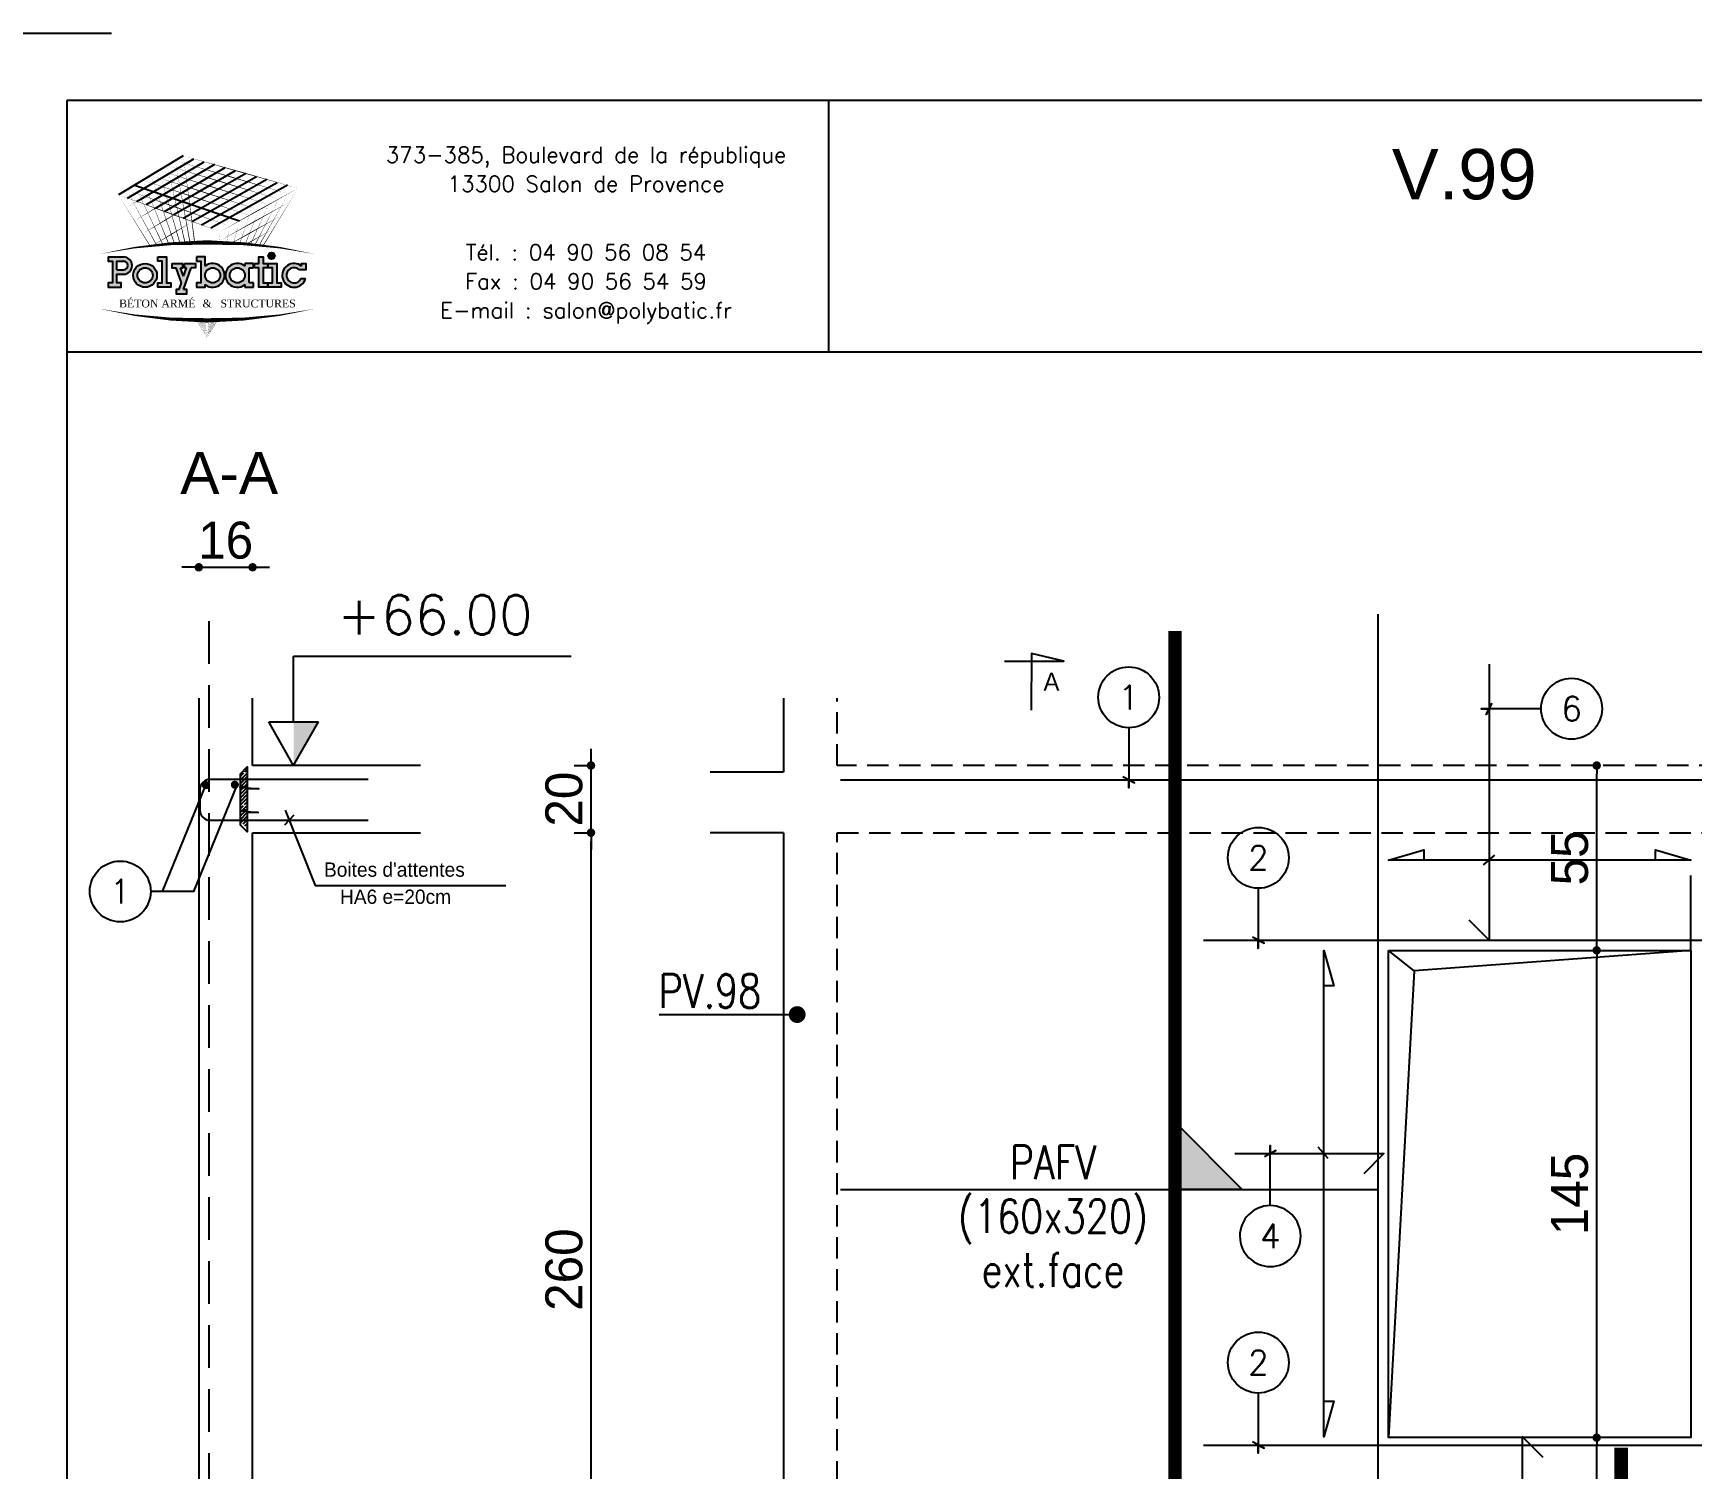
# Model space of a CAD drawing. Header units: metres. Extents: x -5618 to 118954, y -306 to 4637.
# Drawn here: x 12215.1 to 12708.7, y 1166.5 to 1593.7 of the extents above; entities that cross this region are included whole.
import ezdxf
from ezdxf.enums import TextEntityAlignment as Align

# ---------------------------------------------------------------- set-up
doc = ezdxf.new("R2010")
doc.units = ezdxf.units.M
doc.linetypes.add('CACHE', pattern=[9.524999999999999, 6.35, -3.175])
doc.linetypes.add('CACHEX2', pattern=[19.049999999999997, 12.7, -6.35])
for name, color, linetype in [('COTATION', 1, 'Continuous'), ('GO-CARTOUCHE', 7, 'Continuous'), ('GO-FER-HA', 140, 'Continuous'), ('GO-TEXTE', 9, 'Continuous'), ('K_ENT_M_Building_V.76', 7, 'Continuous'), ('STR_COTATION', 1, 'Continuous'), ('STR_STA', 30, 'Continuous'), ('STR_TS', 22, 'Continuous'), ('STR_TS_TXT', 7, 'Continuous'), ('STR_VOI-POT', 6, 'Continuous')]:
    doc.layers.add(name, color=color, linetype=linetype)
doc.layers.add('Kofragna_forma', color=7, linetype='Continuous', lineweight=70)
doc.styles.add('ARIAL', font='ARIAL.TTF')
doc.styles.add('GrDimensions', font='simplex.shx')
doc.styles.add('Lucida', font='LSANSI.TTF')
doc.styles.add('POLYBATIC', font='TIMES.TTF')
doc.styles.add('schéma', font='simplex.shx')
doc.styles.add('TEXTE', font='romans.shx')
doc.styles.add('TEXTE TS', font='romans.shx', dxfattribs={"width": 0.7, "oblique": 15})
doc.styles.add('TEXTEBA', font='ARIAL.TTF')
doc.dimstyles.new('COUPE-20', dxfattribs={"dimscale": 0.5, "dimtxt": 22, "dimasz": 5, "dimexe": 0.05, "dimexo": 0, "dimgap": 5, "dimtad": 1, "dimdec": 0, "dimdsep": 46, "dimtxsty": 'Standard', "dimblk1": 'DOT', "dimblk2": 'DOT', "dimsah": 1, "dimcen": 0, "dimdle": 150, "dimclrd": 1, "dimclre": 1, "dimclrt": 7, "dimadec": 0, "dimazin": 0, "dimtfac": 1, "dimtdec": 0, "dimtix": 1, "dimtmove": 2, "dimatfit": 3, "dimldrblk": 'DOT', "dimfxl": 0, "dimtvp": 1, "dimtolj": 1, "dimtzin": 0, "dimarcsym": 0})

# ---------------------------------------------------------------- blocks, each defined once
blk = doc.blocks.new('A$C492E529B')
for color, points in [(140, [(1.412500000000003, 0.7250000000000001, 1), (1.562500000000005, 0.7250000000000001, 1)]), (256, [(-0.9375, 0.7), (-1.137499999999999, 0.7000000000000001), (-1.137500000000001, 0.5999999999999999), (-1.0375, 0.6), (-1.0375, 0.09999999999999998), (-1.137500000000001, 0.09999999999999996), (-1.137499999999999, -4.163336342344337e-17), (-0.8375000000000021, -4.163336342344337e-17), (-0.8375000000000004, 0.09999999999999994), (-0.9374999999999982, 0.09999999999999998)]), (256, [(-0.3674999999999997, 0.45), (-0.2675000000000001, 0.45), (-0.2674999999999983, 0.55), (-0.5234481005020868, 0.55), (-0.5234481005020868, 0.45), (-0.4734481005020861, 0.45), (-0.5425000000000004, 0.2527088585773882), (-0.6115518994979148, 0.45), (-0.5615518994979141, 0.45), (-0.5615518994979141, 0.55), (-0.8175000000000008, 0.55), (-0.8175000000000008, 0.45), (-0.7175000000000011, 0.45), (-0.5954740502510436, 0.1013544292886954), (-0.6484481005020868, -0.04999999999999991), (-0.7175000000000011, -0.04999999999999991), (-0.7175000000000011, -0.1499999999999999), (-0.4675000000000011, -0.1499999999999999), (-0.4675000000000011, -0.04999999999999991), (-0.5424999999999986, -0.0499999999999999)]), (256, [(1.392500000000002, 0.55), (1.2925, 0.55), (1.2925, 0.7000000000000001), (1.192500000000003, 0.7000000000000001), (1.192500000000003, 0.55), (1.092500000000003, 0.55), (1.092500000000003, 0.45), (1.192500000000004, 0.45), (1.192500000000003, -6.938893903907228e-18), (1.392500000000002, -6.938893903907228e-18), (1.392500000000002, 0.1), (1.292500000000004, 0.1), (1.292500000000004, 0.45), (1.392500000000005, 0.45)]), (256, [(1.612500000000002, 0.55), (1.412500000000003, 0.55), (1.412500000000003, 0.45), (1.512500000000003, 0.45), (1.512500000000003, 0.1), (1.412500000000003, 0.09999999999999999), (1.412500000000003, -6.938893903907228e-18), (1.712500000000002, -6.938893903907228e-18), (1.7125, 0.09999999999999999), (1.612500000000002, 0.1)]), (256, [(2.129974487139162, 0.4), (2.282500000000004, 0.4), (2.282500000000002, 0.55), (2.182500000000005, 0.55), (2.182500000000003, 0.487132034355964, 3.359496397493009), (2.272075131106462, 0.2), (2.165613883008421, 0.2, -3.125801635094081)])]:
    blk.add_hatch(color=color).paths.add_polyline_path(points)
h = blk.add_hatch(color=256)
h.paths.add_polyline_path([(-1.982500000000002, 0.1), (-2.082500000000003, 0.1), (-2.082500000000003, 0.2999999999999999), (-1.932500000000003, 0.2999999999999999, 1), (-1.932500000000003, 0.7), (-2.282500000000002, 0.7), (-2.282500000000001, 0.6), (-2.182500000000003, 0.6), (-2.182500000000003, 0.1), (-2.282500000000003, 0.1), (-2.282500000000004, -6.938893903907228e-18), (-1.982500000000003, -6.938893903907228e-18)])
h.paths.add_polyline_path([(-2.082500000000003, 0.3999999999999889), (-2.082500000000003, 0.6), (-1.932500000000003, 0.6, -1), (-1.932500000000003, 0.3999999999999999)], flags=16)
h = blk.add_hatch(color=256)
h.paths.add_polyline_path([(-1.157500000000001, 0.275, 1), (-1.707500000000001, 0.275, 1)])
h.paths.add_polyline_path([(-1.607500000000002, 0.275, -1), (-1.257500000000002, 0.275, -1)], flags=16)
h = blk.add_hatch(color=256)
h.paths.add_polyline_path([(-0.04749999999999943, 0.4871320343559638), (-0.04749999999999766, 0.7000000000000001), (-0.2474999999999987, 0.7), (-0.2474999999999987, 0.6000000000000001), (-0.1474999999999991, 0.6000000000000001), (-0.1474999999999991, 0.1), (-0.2475000000000005, 0.09999999999999999), (-0.2474999999999987, -6.938893903907228e-18), (-0.04749999999999766, -1.387778780781446e-17), (-0.04749999999999943, 0.06286796564403607, 2.121320343559649)])
h.paths.add_polyline_path([(-0.04749999999999943, 0.275, -1), (0.3025000000000002, 0.275, -1)], flags=16)
h = blk.add_hatch(color=256)
h.paths.add_polyline_path([(1.072500000000003, 0.1), (0.9725000000000037, 0.1), (0.9725000000000037, 0.45), (1.072500000000003, 0.45), (1.072500000000003, 0.55), (0.872500000000004, 0.55), (0.872500000000004, 0.4871320343559638, 2.121320343559652), (0.872500000000004, 0.06286796564403632), (0.8725000000000058, -1.387778780781446e-17), (1.072500000000002, 0)])
h.paths.add_polyline_path([(0.5225000000000026, 0.275, -1), (0.8725000000000023, 0.275, -1)], flags=16)
for p, q in [((-0.5954740502510436, 0.101354429288693), (-0.7175000000000011, 0.45)), ((-0.5425000000000004, 0.2527088585773872), (-0.6115518994979148, 0.45)), ((-0.5425000000000004, -0.04999999999999991), (-0.3674999999999997, 0.45)), ((-0.5425000000000004, 0.2527088585773867), (-0.4734481005020861, 0.45)), ((0.872500000000004, 0.55), (0.872500000000004, 0.4871320343559638)), ((1.072500000000003, 0.55), (0.872500000000004, 0.55)), ((0.9725000000000037, 0.1), (0.9725000000000037, 0.45)), ((0.9725000000000037, 0.45), (1.072500000000003, 0.45)), ((1.072500000000003, 0.45), (1.072500000000003, 0.55)), ((-0.6484481005020868, -0.04999999999999991), (-0.5954740502510454, 0.1013544292886897)), ((0.872500000000004, 0.06286796564403632), (0.872500000000004, -6.938893903907228e-18)), ((1.072500000000003, 0.1), (0.9725000000000037, 0.1)), ((1.072500000000003, -6.938893903907228e-18), (1.072500000000003, 0.1)), ((2.165613883008421, 0.2), (2.272075131106462, 0.2)), ((0.872500000000004, -6.938893903907228e-18), (1.072500000000003, -6.938893903907228e-18))]:
    blk.add_line(p, q)
for points in [[(-2.282500000000002, 0.7), (-1.932500000000003, 0.7)], [(-2.282500000000002, 0.7), (-2.282500000000002, 0.6), (-2.182500000000003, 0.6), (-2.182500000000003, 0.1), (-2.282500000000002, 0.1), (-2.282500000000002, -6.938893903907228e-18), (-1.982500000000003, -6.938893903907228e-18), (-1.982500000000003, 0.1), (-2.082500000000003, 0.1), (-2.082500000000003, 0.2999999999999999), (-1.932500000000003, 0.2999999999999999)], [(-2.082500000000003, 0.3999999999999999), (-2.082500000000003, 0.6), (-1.932500000000003, 0.6)], [(-2.082500000000003, 0.3999999999999999), (-1.932500000000003, 0.3999999999999999)], [(-1.137499999999999, 0.7), (-0.9375, 0.7), (-0.9375, 0.09999999999999998), (-0.8375000000000004, 0.09999999999999994), (-0.8375000000000004, -4.163336342344337e-17), (-1.137499999999999, -4.163336342344337e-17), (-1.137499999999999, 0.09999999999999998), (-1.0375, 0.09999999999999998), (-1.0375, 0.6), (-1.137499999999999, 0.6), (-1.137499999999999, 0.7)], [(-0.8175000000000008, 0.55), (-0.5615518994979141, 0.55)], [(-0.8175000000000008, 0.55), (-0.8175000000000008, 0.45), (-0.7175000000000011, 0.45)], [(-0.6115518994979148, 0.45), (-0.5615518994979141, 0.45), (-0.5615518994979141, 0.55)], [(-0.5234481005020868, 0.55), (-0.2675000000000001, 0.55), (-0.2675000000000001, 0.45), (-0.3674999999999997, 0.45)], [(-0.4734481005020861, 0.45), (-0.5234481005020868, 0.45), (-0.5234481005020868, 0.55)], [(-0.2474999999999987, 0.7), (-0.2474999999999987, 0.6000000000000001), (-0.1474999999999991, 0.6000000000000001), (-0.1474999999999991, 0.1), (-0.2474999999999987, 0.1), (-0.2474999999999987, -6.938893903907228e-18), (-0.04749999999999943, -6.938893903907228e-18), (-0.04749999999999943, 0.06286796564403607)], [(-0.04749999999999943, 0.4871320343559638), (-0.04749999999999943, 0.7), (-0.2474999999999987, 0.7)], [(1.092500000000003, 0.55), (1.192500000000003, 0.55), (1.192500000000003, 0.7000000000000001), (1.292500000000002, 0.7000000000000001), (1.292500000000002, 0.55), (1.392500000000004, 0.55), (1.392500000000004, 0.45), (1.292500000000002, 0.45), (1.292500000000002, 0.1), (1.392500000000004, 0.1), (1.392500000000004, -6.938893903907228e-18), (1.192500000000003, -6.938893903907228e-18), (1.192500000000003, 0.45), (1.092500000000003, 0.45)], [(1.092500000000003, 0.45), (1.092500000000003, 0.55)], [(1.412500000000003, 0.45), (1.412500000000003, 0.55), (1.612500000000002, 0.55), (1.612500000000002, 0.1), (1.712500000000002, 0.1), (1.712500000000002, -6.938893903907228e-18), (1.412500000000003, -6.938893903907228e-18), (1.412500000000003, 0.1), (1.512500000000003, 0.1), (1.512500000000003, 0.45), (1.412500000000003, 0.45)], [(2.182500000000003, 0.487132034355964), (2.182500000000003, 0.55), (2.282500000000002, 0.55), (2.282500000000002, 0.4), (2.129974487139162, 0.4)], [(-0.6484481005020868, -0.04999999999999991), (-0.7175000000000011, -0.04999999999999991), (-0.7175000000000011, -0.1499999999999999), (-0.4675000000000011, -0.1499999999999999), (-0.4675000000000011, -0.04999999999999991), (-0.5425000000000004, -0.04999999999999991)]]:
    blk.add_lwpolyline(points)
at = {"color": 140}
blk.add_circle((1.487500000000004, 0.7250000000000001), 0.07500000000000107, dxfattribs=at)
for centre, radius in [((-1.432500000000001, 0.275), 0.275), ((-1.432500000000001, 0.275), 0.175), ((0.1275000000000013, 0.275), 0.175), ((0.6975000000000033, 0.275), 0.175)]:
    blk.add_circle(centre, radius)
for centre, radius, start, end in [((-1.932500000000003, 0.5), 0.2, 270, 90), ((-1.932500000000003, 0.5), 0.1, 270, 90), ((0.1275000000000013, 0.275), 0.275, 230.4788036413577, 129.5211963586423), ((0.6975000000000033, 0.275), 0.275, 50.47880364135766, 309.5211963586423), ((2.007500000000002, 0.275), 0.275, 50.47880364135766, 344.1733798681277), ((2.007500000000002, 0.275), 0.175, 45.58469140280684, 334.6230664748476)]:
    blk.add_arc(centre, radius, start, end)
blk = doc.blocks.new('POLYBATIC')
at = {"color": 140}
for p, q in [((-0.4296875000004547, 3.28125), (-1.601562500000455, 2.578125)), ((-1.434659090909463, 2.517755681818244), (-0.2414772727272521, 3.227982954545496)), ((-1.267755681818471, 2.457386363636374), (-0.05326704545473149, 3.174715909090992)), ((0.1349431818182438, 3.121448863636374), (-1.100852272727479, 2.397017045454504)), ((-0.933948863636715, 2.336647727272748), (0.323153409090537, 3.06818181818187)), ((-0.7670454545457233, 2.276278409090992), (0.5113636363635123, 3.014914772727252)), ((-1.308593750000455, 2.75390625), (0.5859375, 2.109375)), ((0.6995738636360329, 2.961647727272748), (-0.6001420454547315, 2.215909090909008)), ((-0.4332386363639671, 2.155539772727366), (0.8877840909092356, 2.908380681818244)), ((1.075994318181529, 2.855113636363626), (-0.2663352272729753, 2.095170454545496)), ((-0.09943181818198354, 2.034801136363626), (1.264204545454504, 2.801846590909008)), ((1.452414772727025, 2.748579545454504), (0.06747159090900823, 1.97443181818187))]:
    blk.add_line(p, q, dxfattribs=at)
for points in [[(-1.015625000000455, 2.9296875, 0.015625, 0, 0), (-0.4296875000004547, 3.28125, 0, 0, 0)], [(0.1220703125, 2.7099609375, 0.015625, 0, 0), (-0.8691406250004547, 3.017578125, 0, 0, 0)], [(-0.4912426523219438, 1.705550332218991, 0.01358734283786201, 0, 0), (-0.8691406250004547, 3.017578125, 0, 0, 0)], [(-0.8380681818182438, 2.87286931818187, 0.015625, 0, 0), (-0.2414772727272521, 3.227982954545496, 0, 0, 0)], [(0.283203125, 2.802734375, 0.015625, 0, 0), (-0.7226562500004547, 3.10546875, 0, 0, 0)], [(-0.3979455071712437, 1.710090152438511, 0.01404154563583916, 0, 0), (-0.7226562500004547, 3.10546875, 0, 0, 0)], [(-0.6605113636364877, 2.816051136363626, 0.015625, 0, 0), (-0.05326704545473149, 3.174715909090992, 0, 0, 0)], [(0.4443359375002274, 2.8955078125, 0.015625, 0, 0), (-0.5761718750004547, 3.193359375, 0, 0, 0)], [(-0.3091679367046254, 1.713523988177485, 0.01448156953465553, 0, 0), (-0.5761718750004547, 3.193359375, 0, 0, 0)], [(-0.4829545454547315, 2.759232954545496, 0.015625, 0, 0), (0.1349431818182438, 3.121448863636374, 0, 0, 0)], [(0.60546875, 2.98828125, 0.015625, 0, 0), (-0.4296875000004547, 3.28125, 0, 0, 0)], [(-0.2247129179731928, 1.715989555429132, 0.01490724232924596, 0, 0), (-0.4296875000004547, 3.28125, 0, 0, 0)], [(-0.3053977272729753, 2.702414772727366, 0.015625, 0, 0), (0.323153409090537, 3.06818181818187, 0, 0, 0)], [(-0.1278409090909918, 2.645596590909008, 0.015625, 0, 0), (0.5113636363635123, 3.014914772727252, 0, 0, 0)], [(1.640625000000227, 2.6953125, 0, 0.015625, 0), (0.60546875, 2.98828125, 0, 0, 0)], [(-1.601562500000455, 2.578125, 0, 0.015625, 0), (-1.015625000000455, 2.9296875, 0, 0, 0)], [(-1.434659090909463, 2.517755681818244, 0, 0.015625, 0), (-0.8380681818182438, 2.87286931818187, 0, 0, 0)], [(-0.3613281249997726, 2.431640625, 0.015625, 0, 0), (-1.308593750000455, 2.75390625, 0, 0, 0)], [(-0.8000544418000572, 1.683696661101635, 0.01214422228537064, 0, 0), (-1.308593750000455, 2.75390625, 0, 0, 0)], [(-1.267755681818471, 2.457386363636374, 0, 0.015625, 0), (-0.6605113636364877, 2.816051136363626, 0, 0, 0)], [(-0.2001953125, 2.5244140625, 0.015625, 0, 0), (-1.162109375000455, 2.841796875, 0, 0, 0)], [(-0.6921335829376858, 1.692528341469028, 0.01263800449243644, 0, 0), (-1.162109375000455, 2.841796875, 0, 0, 0)], [(-1.100852272727479, 2.397017045454504, 0, 0.015625, 0), (-0.4829545454547315, 2.759232954545496, 0, 0, 0)], [(-0.03906250000045475, 2.6171875, 0.015625, 0, 0), (-1.015625000000455, 2.9296875, 0, 0, 0)], [(-0.5892474188822234, 1.699752169851649, 0.0131193101882493, 0, 0), (-1.015625000000455, 2.9296875, 0, 0, 0)], [(-0.933948863636715, 2.336647727272748, 0, 0.015625, 0), (-0.3053977272729753, 2.702414772727366, 0, 0, 0)], [(-0.390625, 2.982954545454504, 0, 0.015625, 0), (-0.9232954545454959, 2.663352272727366, 0, 0, 0)], [(0.04971590909099177, 2.588778409090992, 0.015625, 0, 0), (0.6995738636360329, 2.961647727272748, 0, 0, 0)], [(1.11328125, 2.40234375, 0, 0.015625, 0), (0.1220703125, 2.7099609375, 0, 0, 0)], [(0.2272727272727479, 2.531960227272748, 0.015625, 0, 0), (0.8877840909092356, 2.908380681818244, 0, 0, 0)], [(1.2890625, 2.5, 0, 0.015625, 0), (0.283203125, 2.802734375, 0, 0, 0)], [(0.4048295454542767, 2.475142045454504, 0.015625, 0, 0), (1.075994318181529, 2.855113636363626, 0, 0, 0)], [(1.46484375, 2.59765625, 0, 0.015625, 0), (0.4443359375002274, 2.8955078125, 0, 0, 0)], [(0.5823863636364877, 2.41832386363626, 0.015625, 0, 0), (1.264204545454504, 2.801846590909008, 0, 0, 0)], [(0.7599431818180165, 2.36150568181813, 0.015625, 0, 0), (1.452414772727025, 2.748579545454504, 0, 0, 0)], [(0.9374999999995453, 2.3046875, 0.015625, 0, 0), (1.640625000000227, 2.6953125, 0, 0, 0)], [(1.012016020391002, 1.662597747784957, 0.01197350437350787, 0, 0), (1.640625000000227, 2.6953125, 0, 0, 0)], [(-0.68359375, 2.24609375, 0.015625, 0, 0), (-1.601562500000455, 2.578125, 0, 0, 0)], [(-1.031467709796289, 1.660411435280935, 0.01112380078447304, 0, 0), (-1.601562500000455, 2.578125, 0, 0, 0)], [(-1.455965909090764, 2.34375, 0, 0.015625, 0), (-0.9232954545454959, 2.663352272727366, 0, 0, 0)], [(-0.5224609375, 2.3388671875, 0.015625, 0, 0), (-1.455078125000455, 2.666015625, 0, 0, 0)], [(-0.9131357219118854, 1.673060752227684, 0.0116390314757204, 0, 0), (-1.455078125000455, 2.666015625, 0, 0, 0)], [(-1.310369318181984, 2.109375, 0, 0.015625, 0), (-0.8309659090909918, 2.397017045454504, 0, 0, 0)], [(-0.3515625, 2.684659090909008, 0, 0.015625, 0), (-0.8309659090909918, 2.397017045454504, 0, 0, 0)], [(-0.7670454545457233, 2.276278409090992, 0, 0.015625, 0), (-0.1278409090909918, 2.645596590909008, 0, 0, 0)], [(-0.3124999999997726, 2.386363636363626, 0, 0.015625, 0), (-0.738636363636715, 2.13068181818187, 0, 0, 0)], [(-0.6001420454547315, 2.215909090909008, 0, 0.015625, 0), (0.04971590909099177, 2.588778409090992, 0, 0, 0)], [(-0.4332386363639671, 2.155539772727366, 0, 0.015625, 0), (0.2272727272727479, 2.531960227272748, 0, 0, 0)], [(0.5859375, 2.109375, 0, 0.015625, 0), (-0.3613281249997726, 2.431640625, 0, 0, 0)], [(-0.2663352272729753, 2.095170454545496, 0, 0.015625, 0), (0.4048295454542767, 2.475142045454504, 0, 0, 0)], [(0.7617187500002274, 2.20703125, 0, 0.015625, 0), (-0.2001953125, 2.5244140625, 0, 0, 0)], [(-0.09943181818198354, 2.034801136363626, 0, 0.015625, 0), (0.5823863636364877, 2.41832386363626, 0, 0, 0)], [(0.9374999999995453, 2.3046875, 0, 0.015625, 0), (-0.03906250000045475, 2.6171875, 0, 0, 0)], [(0.7810150218122089, 1.685348204963248, 0.00932677131755205, 0, 0), (1.11328125, 2.40234375, 0, 0, 0)], [(0.8522727272725206, 2.095170454545496, 0.015625, 0, 0), (1.491477272727025, 2.450284090909008, 0, 0, 0)], [(0.8650912233908912, 1.677752675667421, 0.01027809155415822, 0, 0), (1.2890625, 2.5, 0, 0, 0)], [(0.9418075391890852, 1.670138702828694, 0.01115810583063171, 0, 0), (1.46484375, 2.59765625, 0, 0, 0)], [(-1.164772727272975, 1.875, 0, 0.015625, 0), (-0.738636363636715, 2.13068181818187, 0, 0, 0)], [(0.234375, 1.9140625, 0, 0.015625, 0), (-0.68359375, 2.24609375, 0, 0, 0)], [(-0.2734375, 2.08806818181813, 0, 0.015625, 0), (-0.6463068181817562, 1.864346590909008, 0, 0, 0)], [(0.41015625, 2.01171875, 0, 0.015625, 0), (-0.5224609375, 2.3388671875, 0, 0, 0)], [(0.06747159090900823, 1.97443181818187, 0, 0.015625, 0), (0.7599431818180165, 2.36150568181813, 0, 0, 0)], [(0.2130681818182438, 1.74005681818187, 0, 0.015625, 0), (0.8522727272725206, 2.095170454545496, 0, 0, 0)], [(0.234375, 1.9140625, 0, 0.015625, 0), (0.9374999999995453, 2.3046875, 0, 0, 0)], [(0.4740167860959446, 1.706460429945992, 0.005969104741541102, 0, 0), (0.5859375, 2.109375, 0, 0, 0)], [(0.5866968277300657, 1.699916449576676, 0.007180386554667803, 0, 0), (0.7617187500002274, 2.20703125, 0, 0, 0)], [(0.6885950454347949, 1.692796153361087, 0.008296831818832406, 0, 0), (0.9374999999995453, 2.3046875, 0, 0, 0)], [(0.7648212005681216, 1.884417712436971, 0.015625, 0, 0), (1.342329545454277, 2.20525568181813, 0, 0, 0)], [(-1.019176136363967, 1.640625, 0, 0.015625, 0), (-0.6463068181817562, 1.864346590909008, 0, 0, 0)], [(0.2101635290903232, 1.716335487573815, 0.003228196121244227, 0, 0), (0.234375, 1.9140625, 0, 0, 0)], [(0.3490664007761097, 1.712087584760297, 0.004654464702752464, 0, 0), (0.41015625, 2.01171875, 0, 0, 0)], [(0.4469534160696185, 1.707824498826653, 0.006931142164855608, 0.015625, 0), (0.7670454545452685, 1.885653409090992, 0, 0, 0)], [(0.6795939278408696, 1.674900666982467, 0.015625, 0, 0), (1.193181818181984, 1.960227272727366, 0, 0, 0)], [(-1.953125, 1.5078125, 0, 0.078125, -0.05384344768960826), (0, 1.71875, 0, 0, 0)], [(-0.2343750000004547, 1.789772727272748, 0, 0.006380219183002012, 0), (-0.364879483288405, 1.711470037299478, 0, 0.006380219183002012, 0)], [(1.953125, 1.5078125, 0, 0.078125, 0.05384344768960826), (0, 1.71875, 0, 0, 0)], [(0.9595825479204905, 1.668281339753776, 0.002934513941093933, 0, 0), (1.044034090909008, 1.715198863636374, 0, 0, 0)], [(-1.953125, 0.5234375, 0, 0.078125, 0.05384344768960826), (0, 0.3125, 0, 0, 0)], [(0, 0, 0, 0.003813184372856077, 0), (-0.195425699109137, 0.3145877107606339, 0, 0.003813184372856077, 0)], [(0, 0, 0, 0.003681835129602301, 0), (-0.1714354482223825, 0.3141065594943484, 0, 0.003681835129602301, 0)], [(0, 0, 0, 0.003559883067564705, 0), (-0.1490701034542781, 0.3137146953291676, 0, 0.003559883067564705, 0)], [(0, 0, 0, 0.003446298807918057, 0), (-0.1281592369196005, 0.3133977978450275, 0, 0.003446298807918057, 0)], [(0, 0, 0, 0.003340204242443637, 0), (-0.1085566378797012, 0.3131441477290764, 0, 0.003340204242443637, 0)], [(0, 0, 0, 0.00324084487628895, 0), (-0.09013599812169559, 0.312944083366574, 0, 0.00324084487628895, 0)], [(0, 0, 0, 0.00314756816438513, 0), (-0.07278751380135873, 0.312789586335839, 0, 0.00314756816438513, 0)], [(0, 0, 0, 0.003059806352468915, 0), (-0.05641517962362741, 0.3126739616427585, 0, 0.003059806352468915, 0)], [(0, 0, 0, 0.003059806352468926, 0), (-0.05641517962362741, 0.3126739616427585, 0, 0.003059806352468926, 0)], [(0, 0, 0, 0.002977062747662009, 0), (-0.04093461278057475, 0.3125915885044606, 0, 0.002977062747662009, 0)], [(1.953125, 0.5234375, 0, 0.078125, -0.05384344768960826), (0, 0.3125, 0, 0, 0)], [(0, 0, 0, 0.005103348149100338, 0), (0.03827511111785498, 0.3125800741324838, 0, 0.005103348149100338, 0)], [(0, 0, 0, 0.004857820584163759, 0), (0.06375889516698408, 0.3127222001055543, 0, 0.004857820584163759, 0)], [(0, 0, 0, 0.004635747574430795, 0), (0.08692026702033218, 0.3129129612740371, 0, 0.004635747574430795, 0)], [(0, 0, 0, 0.004433818568920311, 0), (0.1080743276174871, 0.3131384364301084, 0, 0.004433818568920311, 0)], [(0, 0, 0, 0.004249332961201733, 0), (0.1274799888360576, 0.3133883058886795, 0, 0.004249332961201733, 0)], [(0, 0, 0, 0.004080063185600645, 0), (0.1453522509866616, 0.3136548573932032, 0, 0.004080063185600645, 0)], [(0, 0, 0, 0.003924153640373415, 0), (0.1618713376651613, 0.3139322912297757, 0, 0.003924153640373415, 0)], [(0, 0, 0, 0.003780044831076442, 0), (0.1771896014565755, 0.3142162265830848, 0, 0.003780044831076442, 0)], [(0, 0, 0, 0.003646415603355052, 0), (0.1914368191760332, 0.314503345789376, 0, 0.003646415603355052, 0)]]:
    blk.add_lwpolyline(points, format="xyseb", dxfattribs=at)
at = {"color": 5, "xscale": 0.78125, "yscale": 0.78125, "zscale": 0.78125}
blk.add_blockref('A$C492E529B', (0, 0.9102189642169378), dxfattribs=at)
at = {"lineweight": 60, "style": 'POLYBATIC'}
for s, p in [('BÉTON ARMÉ', (-1.586656885245475, 0.546875)), ('STRUCTURES', (0.2401012856082616, 0.546875))]:
    blk.add_text(s, height=0.140625, dxfattribs=at).set_placement(p)
at = {"color": 140, "style": 'POLYBATIC'}
blk.add_text('&', height=0.140625, dxfattribs=at).set_placement((0, 0.546875), align=Align.CENTER)
blk = doc.blocks.new('ime')
at = {"layer": 'COTATION', "const_width": 2.5}
blk.add_lwpolyline([(1.25, 0, -1), (-1.25, 0, -1)], format="xyb", close=True, dxfattribs=at)
at = {"layer": 'COTATION'}
blk.add_lwpolyline([(41.09158464876236, 0), (0, 0)], dxfattribs=at)
at = {"layer": 'COTATION', "color": 7, "style": 'TEXTE TS', "width": 0.8}
blk.add_attdef('NAME', (9.079526555316988, 2), '', height=10, dxfattribs=at)
blk = doc.blocks.new('mrega')
at = {"layer": 'STR_TS_TXT', "style": 'TEXTE TS', "width": 0.8}
for tag, p in [('ST10', (14.47619047619082, 0)), ('DIM', (14.47619047619082, -16)), ('NOTE', (14.47619047619082, -32))]:
    blk.add_attdef(tag, text='', height=10, dxfattribs=at).set_placement(p, align=Align.CENTER)
blk = doc.blocks.new('A$C6F247267')
blk.add_hatch(color=256).paths.add_polyline_path([(5.684341886080801e-14, -0.1999999999999886), (-0.1999999999999886, 0), (5.684341886080801e-14, 0)])
blk.add_lwpolyline([(-0.1999999999999886, 0), (5.684341886080801e-14, 0), (5.684341886080801e-14, -0.1999999999999886), (-0.1999999999999886, 0)])
blk = doc.blocks.new('_DOT')
at = {"color": 0, "linetype": 'ByBlock'}
blk.add_line((-0.5, 0), (-1, 0), dxfattribs=at)
at = {"color": 0, "linetype": 'ByBlock', "const_width": 0.5}
blk.add_lwpolyline([(-0.25, 0, 1), (0.25, 0, 1)], format="xyb", close=True, dxfattribs=at)
blk = doc.blocks.new('*D794')
at = {"layer": 'COTATION', "color": 1, "lineweight": -2, "ltscale": 4.5}
for p, q in [((12376.08693040779, 1355.787650645223), (12381.11193040779, 1355.787650645223)), ((12381.08693040779, 1098.287650645224), (12381.08693040779, 1353.287650645223)), ((12376.08693040779, 1095.787650645224), (12381.11193040779, 1095.787650645224))]:
    blk.add_line(p, q, dxfattribs=at)
at = {"layer": 'DEFPOINTS', "color": 0, "lineweight": -3, "ltscale": 4.5}
for p in [(12330.37234179932, 1355.787650645223), (12381.08693040779, 1355.787650645223), (12330.37234179932, 1095.787650645224)]:
    blk.add_point(p, dxfattribs=at)
at = {"layer": 'COTATION', "color": 1, "lineweight": -2, "ltscale": 4.5, "xscale": 2.5, "yscale": 2.5, "zscale": 2.5}
for p, rotation in [((12381.08693040779, 1355.787650645223), 90), ((12381.08693040779, 1095.787650645224), 270)]:
    blk.add_blockref('_DOT', p, dxfattribs=dict(at, rotation=rotation))
at = {"layer": 'COTATION', "color": 7, "lineweight": -3, "ltscale": 4.5, "insert": (12373.08693040779, 1225.787650645226), "char_height": 11, "attachment_point": 5, "rotation": 90}
blk.add_mtext('\\A1;260', dxfattribs=at)
blk = doc.blocks.new('*D795')
at = {"layer": 'COTATION', "color": 1, "lineweight": -2, "ltscale": 4.5}
for p, q in [((12381.08693040779, 1378.290150645304), (12381.08693040779, 1380.790150645304)), ((12376.08693040779, 1375.790150645304), (12381.11193040779, 1375.790150645304)), ((12381.08693040779, 1355.787650645223), (12381.08693040779, 1375.790150645304)), ((12376.08693040779, 1355.787650645223), (12381.11193040779, 1355.787650645223)), ((12381.08693040779, 1353.287650645223), (12381.08693040779, 1350.787650645223))]:
    blk.add_line(p, q, dxfattribs=at)
at = {"layer": 'DEFPOINTS', "color": 0, "lineweight": -3, "ltscale": 4.5}
for p in [(12330.37234179932, 1375.790150645304), (12381.08693040779, 1375.790150645304), (12330.37234179932, 1355.787650645223)]:
    blk.add_point(p, dxfattribs=at)
at = {"layer": 'COTATION', "color": 1, "lineweight": -2, "ltscale": 4.5, "xscale": 2.5, "yscale": 2.5, "zscale": 2.5}
for p, rotation in [((12381.08693040779, 1375.790150645304), 270), ((12381.08693040779, 1355.787650645223), 90)]:
    blk.add_blockref('_DOT', p, dxfattribs=dict(at, rotation=rotation))
at = {"layer": 'COTATION', "color": 7, "lineweight": -3, "ltscale": 4.5, "insert": (12373.08693040779, 1365.788900645266), "char_height": 11, "attachment_point": 5, "rotation": 90}
blk.add_mtext('\\A1;20', dxfattribs=at)
blk = doc.blocks.new('stab')
at = {"layer": 'STR_STA'}
h = blk.add_hatch(dxfattribs=at)
h.set_pattern_fill('ANSI31', color=9, scale=6.075, angle=-540.0000000000001, style=0)
h.set_pattern_definition([(315.0000000000001, (-54992.65837973652, 395894.7379386253), (-0.5369592119635344, -0.5369592119635349), [])])
h.paths.add_polyline_path([(8.552378314954694, 0), (6.527378315047827, -2.025000000023283), (4.901532150164712, -2.025000000023283), (4.901532150164712, 0)])
h.paths.add_polyline_path([(4.901532150164712, 0), (4.901532150164712, -2.025000000139698), (1.74862694303738, -2.025000000023283), (1.948794948111754, 0)])
h.paths.add_polyline_path([(1.414768370159436, 0), (1.731635668373201, -2.025000000023283), (-8.030776707397308, -2.025000000023283), (-7.821117697225418, 0)])
h.paths.add_polyline_path([(-8.109998894331511, -1.562622790690511), (-9.672621684905607, 0), (-8.249247268366162, 0)])
at = {"layer": 'STR_STA', "color": 1}
blk.add_lwpolyline([(-5.928707288054284, 36.008007580298), (-5.928707288054284, 0.5705075804144144), (-5.928707288052465, -11.06744842143235, 0.4142135623762916), (-2.891207288077567, -14.1049484213363), (3.183792711886781, -14.10494842149637, 0.4142135623762916), (6.221292711968999, -11.067448421476), (6.221292711968999, 36.008007580298)], format="xyb", dxfattribs=at)
blk.add_lwpolyline([(-7.647621684882324, -2.025000000023283), (-9.672621684905607, 0), (9.672621684905607, 0), (7.647621684882324, -2.025000000023283)], close=True, dxfattribs=at)
blk.add_lwpolyline([(-3.876133816724177, 0), (-3.678095901675988, -2.222349535324611), (-3.088990557997022, 3.467548173037358), (-3.088990557997022, 0), (3.088990557997022, 0), (3.416271031775977, -2.091547353309579), (3.939919544325676, 3.205943809472956), (3.939919544325676, 0)], dxfattribs=at)
at = {"layer": 'STR_STA', "color": 6, "linetype": 'Continuous', "const_width": 1.2}
for points in [[(-3.750946255378949, -3.686379832470266, -1), (-4.950946254633891, -3.686379832470266, -1)], [(-3.63822869229989, -12.30089231230522, -1), (-4.838228691554832, -12.30089231230522, -1)]]:
    blk.add_lwpolyline(points, format="xyb", close=True, dxfattribs=at)
blk = doc.blocks.new('*D796')
at = {"layer": 'DEFPOINTS', "color": 0, "lineweight": -3, "ltscale": 4.5}
for p in [(12280.37234179932, 1434.774083733846), (12264.37234179932, 1395.790150645303, 187.688179425467), (12280.37234179932, 1395.790150645303, 187.688179425467)]:
    blk.add_point(p, dxfattribs=at)
at = {"layer": 'STR_COTATION', "color": 1, "lineweight": -2, "ltscale": 4.5}
for p, q in [((12261.87234179932, 1434.774083733846), (12259.37234179932, 1434.774083733846)), ((12264.37234179932, 1434.783821952242), (12264.37234179932, 1434.799083733846)), ((12264.37234179932, 1434.774083733846), (12280.37234179932, 1434.774083733846)), ((12280.37234179932, 1434.783821952242), (12280.37234179932, 1434.799083733846)), ((12282.87234179932, 1434.774083733846), (12285.37234179932, 1434.774083733846))]:
    blk.add_line(p, q, dxfattribs=at)
at = {"layer": 'STR_COTATION', "color": 1, "lineweight": -2, "ltscale": 4.5, "xscale": 2.5, "yscale": 2.5, "zscale": 2.5}
blk.add_blockref('_DOT', (12264.37234179932, 1434.774083733846), dxfattribs=at)
at = {"layer": 'STR_COTATION', "color": 1, "lineweight": -2, "ltscale": 4.5, "xscale": 2.5, "yscale": 2.5, "zscale": 2.5, "rotation": 180}
blk.add_blockref('_DOT', (12280.37234179932, 1434.774083733846), dxfattribs=at)
at = {"layer": 'STR_COTATION', "color": 7, "lineweight": -3, "ltscale": 4.5, "insert": (12272.37234179932, 1442.774083733846), "char_height": 11, "attachment_point": 5}
blk.add_mtext('\\A1;16', dxfattribs=at)
blk = doc.blocks.new('*D821')
at = {"layer": 'DEFPOINTS', "color": 0, "lineweight": -3, "ltscale": 4.5}
for p in [(12680.35745454004, 1175.787650645197), (12708.37565188813, 1175.787650645197, 187.688179425467), (12704.85122702612, 1095.787650645224, 187.688179425467)]:
    blk.add_point(p, dxfattribs=at)
at = {"layer": 'STR_COTATION', "color": 1, "lineweight": -2, "ltscale": 4.5}
for p, q in [((12680.34353754407, 1175.787650645197), (12680.33245454004, 1175.787650645197)), ((12680.35745454004, 1098.287650645224), (12680.35745454004, 1173.287650645197)), ((12680.3421696689, 1095.787650645224), (12680.33245454004, 1095.787650645224))]:
    blk.add_line(p, q, dxfattribs=at)
at = {"layer": 'STR_COTATION', "color": 1, "lineweight": -2, "ltscale": 4.5, "xscale": 2.5, "yscale": 2.5, "zscale": 2.5}
for p, rotation in [((12680.35745454004, 1175.787650645197), 90), ((12680.35745454004, 1095.787650645224), 270)]:
    blk.add_blockref('_DOT', p, dxfattribs=dict(at, rotation=rotation))
at = {"layer": 'STR_COTATION', "color": 7, "lineweight": -3, "ltscale": 4.5, "insert": (12672.35745454004, 1135.787650645212), "char_height": 11, "attachment_point": 5, "rotation": 90}
blk.add_mtext('\\A1;80', dxfattribs=at)
blk = doc.blocks.new('*D822')
at = {"layer": 'DEFPOINTS', "color": 0, "lineweight": -3, "ltscale": 4.5}
for p in [(12680.35745454004, 1320.787650645197), (12708.37565188813, 1320.787650645197, 187.688179425467), (12708.37565188813, 1175.787650645197, 187.688179425467)]:
    blk.add_point(p, dxfattribs=at)
at = {"layer": 'STR_COTATION', "color": 1, "lineweight": -2, "ltscale": 4.5}
for p, q in [((12680.34353754407, 1320.787650645197), (12680.33245454004, 1320.787650645197)), ((12680.35745454004, 1178.287650645197), (12680.35745454004, 1318.287650645197)), ((12680.34353754407, 1175.787650645197), (12680.33245454004, 1175.787650645197))]:
    blk.add_line(p, q, dxfattribs=at)
at = {"layer": 'STR_COTATION', "color": 1, "lineweight": -2, "ltscale": 4.5, "xscale": 2.5, "yscale": 2.5, "zscale": 2.5}
for p, rotation in [((12680.35745454004, 1320.787650645197), 90), ((12680.35745454004, 1175.787650645197), 270)]:
    blk.add_blockref('_DOT', p, dxfattribs=dict(at, rotation=rotation))
at = {"layer": 'STR_COTATION', "color": 7, "lineweight": -3, "ltscale": 4.5, "insert": (12672.35745454004, 1248.287650645199), "char_height": 11, "attachment_point": 5, "rotation": 90}
blk.add_mtext('\\A1;145', dxfattribs=at)
blk = doc.blocks.new('*D823')
at = {"layer": 'DEFPOINTS', "color": 0, "lineweight": -3, "ltscale": 4.5}
for p in [(12680.35745454004, 1375.790150645304), (12708.37565188813, 1375.790150645304, 187.688179425467), (12708.37565188813, 1320.787650645197, 187.688179425467)]:
    blk.add_point(p, dxfattribs=at)
at = {"layer": 'STR_COTATION', "color": 1, "lineweight": -2, "ltscale": 4.5}
for p, q in [((12680.34353754407, 1375.790150645304), (12680.33245454004, 1375.790150645304)), ((12680.35745454004, 1323.287650645197), (12680.35745454004, 1373.290150645304)), ((12680.34353754407, 1320.787650645197), (12680.33245454004, 1320.787650645197))]:
    blk.add_line(p, q, dxfattribs=at)
at = {"layer": 'STR_COTATION', "color": 1, "lineweight": -2, "ltscale": 4.5, "xscale": 2.5, "yscale": 2.5, "zscale": 2.5}
for p, rotation in [((12680.35745454004, 1375.790150645304), 90), ((12680.35745454004, 1320.787650645197), 270)]:
    blk.add_blockref('_DOT', p, dxfattribs=dict(at, rotation=rotation))
at = {"layer": 'STR_COTATION', "color": 7, "lineweight": -3, "ltscale": 4.5, "insert": (12672.35745454004, 1348.288900645252), "char_height": 11, "attachment_point": 5, "rotation": 90}
blk.add_mtext('\\A1;55', dxfattribs=at)

msp = doc.modelspace()

# ---------------------------------------------------------------- linework, layer by layer
at = {"color": 7, "linetype": 'Continuous', "lineweight": -3}
for p, q in [((12285.2000898222, 1388.790150645304, 187.688179425467), (12299.95028917461, 1388.790150645304, 187.688179425467)), ((12292.5751894984, 1375.790150645304, 187.688179425467), (12285.2000898222, 1388.790150645304, 187.688179425467)), ((12285.2000898222, 1388.790150645304, 187.688179425467), (12299.95028917461, 1388.790150645304, 187.688179425467)), ((12292.5751894984, 1375.790150645304, 187.688179425467), (12285.2000898222, 1388.790150645304, 187.688179425467)), ((12292.5751894984, 1375.790150645304, 187.688179425467), (12299.95028917461, 1388.790150645304, 187.688179425467)), ((12292.5751894984, 1375.790150645304, 187.688179425467), (12299.95028917461, 1388.790150645304, 187.688179425467))]:
    msp.add_line(p, q, dxfattribs=at)
at = {"linetype": 'ByBlock', "lineweight": -3, "ltscale": 4.5}
msp.add_line((12708.37565188813, 1320.787650645197, 187.688179425467), (12708.37565188813, 1343.024303661975, 187.688179425467), dxfattribs=at)
for points in [[(12205.08718614816, 1560.380024445051), (12205.08718614816, 1593.710024444776), (12238.41718614824, 1593.710024444776)], [(12451.72918614816, 1573.712024445221), (12451.73106624093, 1498.770781202282)], [(13174.9901861481, 1498.770781202282), (12225.0851861483, 1498.770781202282)]]:
    msp.add_lwpolyline(points)
msp.add_lwpolyline([(12225.0851861483, 1573.712024445221), (12225.0851861483, 913.7780244450956), (13174.9901861481, 913.7780244450956), (13174.9901861481, 1573.712024445221)], close=True)
at = {"color": 7, "linetype": 'Continuous', "lineweight": -3}
msp.add_solid([(12299.95028917461, 1388.790150645304, 187.688179425467), (12292.5751894984, 1375.790150645304, 187.688179425467), (12292.5751894984, 1388.757333781384, 187.688179425467)], dxfattribs=at)
msp.add_solid([(12299.95028917461, 1388.790150645304, 187.688179425467), (12292.5751894984, 1375.790150645304, 187.688179425467), (12292.5751894984, 1388.757333781384, 187.688179425467)], dxfattribs=at)
at = {"layer": 'COTATION'}
for p, q in [((12646.68962241212, 1346.196973284191, 281.5322691382004), (12650.04473946525, 1349.147666997517, 281.5322691382004)), ((12600.44247279232, 1258.865318388473, 281.5322691382004), (12597.49177907899, 1262.220435441602, 281.5322691382004))]:
    msp.add_line(p, q, dxfattribs=at)
at = {"layer": 'COTATION', "elevation": 187.688179425467}
for points in [[(12697.8180039311, 1347.672320140859), (12697.8180039311, 1350.672313870599), (12708.37565188819, 1347.672320140859), (12618.37565188813, 1347.672320140852), (12628.93329984519, 1350.672313870591), (12628.93329984519, 1347.672320140852)], [(12599.1856653963, 1186.624122580865), (12602.18565912604, 1186.624122580865), (12599.1856653963, 1176.066474623777), (12599.18566539629, 1320.787650645224), (12602.18565912603, 1310.230002688165), (12599.18566539629, 1310.230002688165)]]:
    msp.add_lwpolyline(points, dxfattribs=at)
at = {"layer": 'GO-CARTOUCHE', "color": 2, "ltscale": 3}
msp.add_line((12292.66668512036, 1360.98332740605, 187.688179425467), (12289.85976043073, 1358.008029904477, 187.688179425467), dxfattribs=at)
at = {"layer": 'GO-CARTOUCHE', "color": 2, "ltscale": 3, "elevation": 187.688179425467}
msp.add_lwpolyline([(12290.06532110899, 1362.490739676684), (12299.02992982573, 1340.076921506476), (12355.72988236362, 1340.076921506476)], dxfattribs=at)
at = {"layer": 'GO-FER-HA'}
for points, elevation in [([(12541.02691416322, 1387.034552874337, -512.322006256741), (12541.09762484134, 1387.034276833306), (12541.09762484134, 1369.16681245723), (12541.09762484134, 1371.566812457136), (12542.7946811162, 1370.669756182438), (12539.40056856648, 1372.463868732126)], 187.6881794254669), ([(12663.83492135574, 1392.761825964842, -512.322006256741), (12663.83464531471, 1392.691115286724), (12645.96718093864, 1392.691115286721), (12648.36718093854, 1392.691115286721), (12647.47012466385, 1390.99405901186), (12649.26423721353, 1394.388171561583)], 281.5322691382004), ([(12579.59474114344, 1339.255391062425, -512.322006256741), (12579.66545182155, 1339.255115021393), (12579.66545182155, 1321.387650645317), (12579.66545182155, 1323.787650645224), (12581.36250809642, 1322.890594370526), (12577.96839554669, 1324.684706920213)], 187.688179425467), ([(12583.15543296948, 1244.826638993615, 512.322006256741), (12583.2261436476, 1244.826915034646), (12583.2261436476, 1262.694379410722), (12583.2261436476, 1260.294379410816), (12584.92319992246, 1261.191435685514), (12581.52908737274, 1259.397323135827)], 281.5322691382004), ([(12579.59474114344, 1189.070768092103, -512.322006256741), (12579.66545182155, 1189.070492051071), (12579.66545182155, 1171.203027674995), (12579.66545182155, 1173.603027674902), (12581.36250809642, 1172.705971400204), (12577.96839554669, 1174.500083949891)], 187.688179425467)]:
    msp.add_lwpolyline(points, format="xyb", dxfattribs=dict(at, elevation=elevation))
at = {"layer": 'GO-FER-HA', "elevation": 187.688179425467}
for points in [[(12275.67500978627, 1369.955200059159), (12262.79387164586, 1338.322941918197), (12250.05407965176, 1338.322941918197)], [(12266.343035753, 1369.955200059159), (12253.46189761259, 1338.322941918197), (12250.05407965174, 1338.322941918197)]]:
    msp.add_lwpolyline(points, dxfattribs=at)
at = {"layer": 'GO-FER-HA'}
msp.add_circle((12240.99731701689, 1338.322941918197, 187.688179425467), 9.05676263485475, dxfattribs=at)
at = {"layer": 'GO-TEXTE', "elevation": 187.6881794254669, "flags": 128}
msp.add_lwpolyline([(12504.15741897597, 1406.859432844832), (12521.8051585828, 1406.853314440484), (12512.12894057799, 1409.136725360274), (12512.12203387846, 1392.215251052895)], dxfattribs=at)
at = {"layer": 'K_ENT_M_Building_V.76', "color": 30, "linetype": 'Continuous', "lineweight": -3}
for p, q in [((12292.5751894984, 1388.790150645304, 187.688179425467), (12292.5751894984, 1408.290150645304, 187.688179425467)), ((12292.5751894984, 1408.290150645304, 187.688179425467), (12299.0751894984, 1408.290150645304, 187.688179425467)), ((12292.5751894984, 1388.790150645304, 187.688179425467), (12292.5751894984, 1408.290150645304, 187.688179425467)), ((12292.5751894984, 1408.290150645304, 187.688179425467), (12299.0751894984, 1408.290150645304, 187.688179425467)), ((12299.0751894984, 1408.290150645304, 187.688179425467), (12375.21804664127, 1408.290150645304, 187.688179425467)), ((12299.0751894984, 1408.290150645304, 187.688179425467), (12375.21804664127, 1408.290150645304, 187.688179425467))]:
    msp.add_line(p, q, dxfattribs=at)
at = {"layer": 'Kofragna_forma', "color": 4, "lineweight": -3}
for p, q in [((12264.37234179932, 1395.790150645303, 187.688179425467), (12264.37234179932, 1052.787650645224, 187.688179425467)), ((12280.37234179932, 1375.790150645304, 187.688179425467), (12280.37234179932, 1395.790150645303, 187.688179425467)), ((12438.37564482494, 1395.790150645302, 187.688179425467), (12438.37564482494, 1373.790150645304, 187.688179425467)), ((12330.37234179932, 1375.790150645304, 187.688179425467), (12280.37234179932, 1375.790150645304, 187.688179425467)), ((12438.37448812249, 1373.790150645304, 187.688179425467), (12416.58130450494, 1373.790150645304, 187.688179425467)), ((12280.37234179932, 1095.787650645224, 187.688179425467), (12280.37234179932, 1355.787650645223, 187.688179425467)), ((12280.37234179932, 1355.787650645223, 187.688179425467), (12330.37234179932, 1355.787650645223, 187.688179425467)), ((12438.37448812249, 1355.790150645304, 187.688179425467), (12416.58130450494, 1355.790150645304, 187.688179425467)), ((12438.37564482494, 1355.790150645304, 187.688179425467), (12438.37564482494, 1156.787650645224, 187.688179425467))]:
    msp.add_line(p, q, dxfattribs=at)
at = {"layer": 'Kofragna_forma', "linetype": 'CACHE', "lineweight": -3}
for p, q in [((12454.37565188813, 1375.790150645304, 187.688179425467), (12454.37565188813, 1395.790150645302, 187.688179425467)), ((12774.37565188813, 1375.790150645304, 187.688179425467), (12454.37565629324, 1375.790150645304, 187.688179425467)), ((12454.37565188813, 1095.787650645224, 187.688179425467), (12454.37565188813, 1355.787650645223, 187.688179425467)), ((12454.37565629324, 1355.787650645223, 187.688179425467), (12774.37565188813, 1355.787650645223, 187.688179425467))]:
    msp.add_line(p, q, dxfattribs=at)
at = {"layer": 'Kofragna_forma', "color": 4, "lineweight": -3}
for points, elevation in [([(12618.37565188813, 1320.787650645197), (12708.37565188813, 1320.787650645197), (12708.37565188813, 1175.787650645197), (12618.37565188813, 1175.787650645197), (12618.37565188813, 1320.787650645197)], 187.688179425467), ([(12708.37565188813, 1320.787650645197), (12626.02263491179, 1314.674900811498), (12618.37565188813, 1175.787650645197)], 187.688179425467), ([(12626.02263491179, 1314.674900811498), (12618.37565188813, 1320.787650645197)], 93.84408971273348)]:
    msp.add_lwpolyline(points, dxfattribs=dict(at, elevation=elevation))
at = {"layer": 'STR_TS', "linetype": 'CACHE', "ltscale": 2, "const_width": 4}
for points, elevation in [([(12554.89517048104, 1095.787650645197), (12554.89517048104, 1415.787650645197)], 187.688179425467), ([(12687.66123955799, 1095.787650645224), (12687.66123955799, 1172.787650645224)], 281.5322691382005)]:
    msp.add_lwpolyline(points, dxfattribs=dict(at, elevation=elevation))
at = {"layer": 'STR_TS', "color": 3, "elevation": 187.688179425467}
msp.add_lwpolyline([(12455.37565188813, 1249.638548317398), (12615.37565188813, 1249.638548317398)], dxfattribs=at)
at = {"layer": 'STR_VOI-POT'}
for p, q in [((12615.37565188813, 1095.787650645224, 281.5322691382004), (12615.37565188811, 1420.790150645303, 281.5322691382004)), ((12455.37565188813, 1371.566812457136, 187.6881794254669), (13111.32696517137, 1371.566812457136, 187.6881794254669)), ((12563.37565188813, 1323.787650645224, 187.688179425467), (12763.37565188813, 1323.787650645224, 187.688179425467)), ((12563.37565188813, 1173.603027674902, 187.688179425467), (12763.37565188813, 1173.603027674901, 187.688179425467))]:
    msp.add_line(p, q, dxfattribs=at)
at = {"layer": 'STR_VOI-POT', "color": 1, "linetype": 'CACHEX2', "elevation": 187.688179425467}
msp.add_lwpolyline([(12267.37511025163, 1418.787650645219), (12267.37417662206, 1095.787650645219)], dxfattribs=at)
at = {"layer": 'STR_VOI-POT', "elevation": 281.5322691382004}
for points in [[(12648.36718093869, 1405.914401737359), (12648.36718093869, 1323.787650645224), (12642.38529226004, 1329.769539323884)], [(12572.70296182508, 1260.294379410816), (12617.03006153203, 1260.294379410816), (12611.04817285337, 1254.312490732163)], [(12658.32454507137, 1131.668847241939), (12658.32454507137, 1175.995946948888), (12664.30643375003, 1170.014058270228)]]:
    msp.add_lwpolyline(points, dxfattribs=at)

# ---------------------------------------------------------------- block references
at = {"xscale": 16.49835000000894, "yscale": 16.49834999989253, "zscale": 16.49835000000003}
msp.add_blockref('POLYBATIC', (12266.85411316902, 1503.089303188183), dxfattribs=at)
at = {"layer": 'COTATION'}
ref = msp.add_blockref('ime', (12442.44357643292, 1301.687696427998, 187.688179425467), dxfattribs=dict(at, xscale=-1))
ref.add_attrib('NAME', 'PV.98', (12401.22970808207, 1303.687696427998, 187.688179425467), dxfattribs={"color": 7, "height": 10, "style": 'TEXTE TS', "width": 0.8})
at = {"layer": 'STR_STA', "zscale": 0.001000000000004775, "rotation": 270}
msp.add_blockref('stab', (12278.79294319613, 1365.716971367232, 187.688179425467), dxfattribs=at)
at = {"layer": 'STR_TS', "xscale": 100, "yscale": 100, "zscale": 100, "rotation": 180}
msp.add_blockref('A$C6F247267', (12554.89517048105, 1249.638548317398, 187.688179425467), dxfattribs=at)
at = {"layer": 'STR_TS_TXT'}
msp.add_blockref('mrega', (12504.09850193158, 1252.694521724964, 281.5322691381999), dxfattribs=at).add_auto_attribs({'NOTE': 'ext.face', 'ST10': 'PAFV', 'DIM': '(160x320)'})

# ---------------------------------------------------------------- texts
at = {"style": 'schéma'}
for s, p in [('373-385, Boulevard de la république', (12379.60983659397, 1555.17576115047)), ('13300 Salon de Provence', (12379.60983659397, 1546.545388232259)), ('Tél. : 04 90 56 08 54', (12379.60983659397, 1526.16227030665)), ('Fax : 04 90 56 54 59', (12379.60983659397, 1517.531897388789)), ('E-mail : salon@polybatic.fr', (12379.60983659397, 1508.901524470228))]:
    msp.add_text(s, height=4.6662, dxfattribs=at).set_placement(p, align=Align.CENTER)
at = {"style": 'ARIAL'}
msp.add_text('V.99', height=15, dxfattribs=at).set_placement((12619.38859096868, 1544.270736833045))
at = {"layer": 'GO-FER-HA', "style": 'TEXTE'}
for s, rotation, p in [('1', 359.9999999999544, (12541.09762484136, 1396.091039468159, 281.688179425467)), ('6', 359.9999999999479, (12672.89140794957, 1392.691115286704, 375.5322691382005)), ('2', 359.9999999999544, (12579.66545182158, 1348.311877656247, 281.6881794254671)), ('1', 359.9999999999544, (12240.99731701687, 1338.322941918197, 187.688179425467)), ('2', 359.9999999999544, (12579.66545182158, 1198.127254685925, 281.6881794254671))]:
    msp.add_text(s, height=7.199999999999999, rotation=rotation, dxfattribs=at).set_placement(p, align=Align.MIDDLE_CENTER)
msp.add_text('4', height=7.199999999999999, dxfattribs=at).set_placement((12583.22614364762, 1235.770152399909, 375.5322691382005), align=Align.MIDDLE_CENTER)
at = {"layer": 'GO-TEXTE', "style": 'TEXTEBA'}
msp.add_text('A-A', height=12.49708794321094, dxfattribs=at).set_placement((12258.8663853336, 1456.619519130618, 187.688179425467))
at = {"layer": 'GO-TEXTE', "linetype": 'Continuous', "style": 'Lucida'}
for s, height, rotation, p in [('A', 5.319999999999999, 359.9819333185179, (12515.73920799372, 1398.062657116397, 187.6881794254669)), ("Boites d'attentes", 4.255999999999999, 0.001797547044573023, (12301.63033605445, 1342.696549323432, 187.688179425467)), ('HA6 e=20cm', 4.255999999999999, 0.001797547044573023, (12306.39535361009, 1334.619027577745, 187.688179425467))]:
    msp.add_text(s, height=height, rotation=rotation, dxfattribs=at).set_placement(p)
at = {"layer": 'K_ENT_M_Building_V.76', "color": 0, "linetype": 'Continuous', "lineweight": -3, "insert": (12305.57518949841, 1414.790150645304, 187.688179425467), "char_height": 11.7, "attachment_point": 7, "style": 'GrDimensions'}
msp.add_mtext('+66.00', dxfattribs=at)

# ---------------------------------------------------------------- dimensions: what is measured, and where the dimension line sits
at = {"layer": 'COTATION', "lineweight": -3, "ltscale": 4.5}
for base, p1, p2, picture, middle in [((12381.08693040779, 1375.790150645304, 93.84408971273348), (12330.37234179932, 1355.787650645223, 93.84408971273348), (12330.37234179932, 1375.790150645304, 93.84408971273348), '*D795', (12373.08693040779, 1365.788900645266, 93.84408971273348)), ((12381.08693040779, 1355.787650645223, 93.84408971273348), (12330.37234179932, 1095.787650645224, 93.84408971273348), (12330.37234179932, 1355.787650645223, 93.84408971273348), '*D794', (12373.08693040779, 1225.787650645226, 93.84408971273348))]:
    dim = msp.add_linear_dim(base=base, p1=p1, p2=p2, angle=90, dimstyle='COUPE-20', dxfattribs=at)
    dim.commit()
    dim.dimension.update_dxf_attribs({"geometry": picture, "text_midpoint": middle})
at = {"layer": 'STR_COTATION', "lineweight": -3, "ltscale": 4.5}
dim = msp.add_linear_dim(base=(12280.37234179932, 1434.774083733846), p1=(12264.37234179932, 1395.790150645303, 187.688179425467), p2=(12280.37234179932, 1395.790150645303, 187.688179425467), dimstyle='COUPE-20', override={"dimfxl": 0.1}, dxfattribs=at)
dim.commit()
dim.dimension.update_dxf_attribs({"geometry": '*D796', "text_midpoint": (12272.37234179932, 1442.774083733846)})
for base, p1, p2, picture, middle in [((12680.35745454004, 1375.790150645304), (12708.37565188813, 1320.787650645197, 187.688179425467), (12708.37565188813, 1375.790150645304, 187.688179425467), '*D823', (12672.35745454004, 1348.288900645252)), ((12680.35745454004, 1320.787650645197), (12708.37565188813, 1175.787650645197, 187.688179425467), (12708.37565188813, 1320.787650645197, 187.688179425467), '*D822', (12672.35745454004, 1248.287650645199)), ((12680.35745454004, 1175.787650645197), (12704.85122702612, 1095.787650645224, 187.688179425467), (12708.37565188813, 1175.787650645197, 187.688179425467), '*D821', (12672.35745454004, 1135.787650645212))]:
    dim = msp.add_linear_dim(base=base, p1=p1, p2=p2, angle=90, dimstyle='COUPE-20', override={"dimfxl": 0.1}, dxfattribs=at)
    dim.commit()
    dim.dimension.update_dxf_attribs({"geometry": picture, "text_midpoint": middle})

doc.saveas('drawing.dxf')
